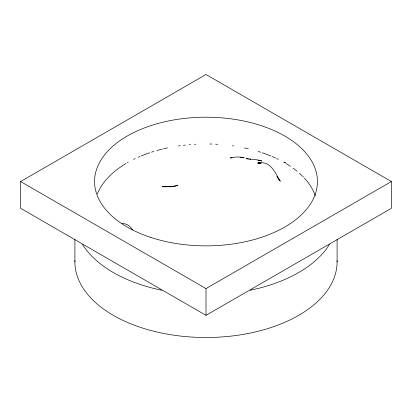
<?xml version="1.0" encoding="UTF-8"?>
<svg xmlns="http://www.w3.org/2000/svg" width="412" height="412" viewBox="0 0 412 412"><rect width="100%" height="100%" fill="white"/><g stroke="black" fill="none" stroke-linecap="round" stroke-linejoin="round"><path stroke-width="0.62" d="M20.6 181.537L206 74.495L391.4 181.537L391.4 208.297L206 315.334L20.6 208.297L20.6 181.537L206 288.575L391.4 181.537M175.749 185.956L177.999 185.302L171.516 186.713L162.22 186.744L171.516 186.713L175.188 186.121L174.333 186.25M232.064 157.853L230.226 157.961C234.464 157.044 238.965 156.442 243.193 157.708L240.381 157.317L244.048 157.688L240.381 157.317M257.994 160.381L259.828 160.381L258.973 160.335L261.79 160.994L258.118 159.964L246.01 158.543L248.457 159.166M122.019 223.608C126.51 223.18 130.274 226.312 132.535 229.901M249.677 159.475L250.805 159.676M260.811 163.384L258.365 162.925L261.182 163.255L257.51 163.116C270.087 160.263 274.722 171.583 279.774 180.703L276.962 176.542L280.629 181.429M285.732 162.786L284.548 162.05M337.098 239.449L337.098 261.816M206 288.575L206 315.334M74.902 239.449L74.902 261.816M97.335 194.052A111.431 64.334 0 0 1 126.046 163.482M127.205 162.802A111.431 64.334 0 0 1 128.235 162.22M133.606 159.387A111.431 64.334 0 0 1 135.291 158.569M138.164 157.255A111.431 64.334 0 0 1 139.92 156.493M141.11 155.993A111.431 64.334 0 0 1 149.659 152.79M151.451 152.198A111.431 64.334 0 0 1 153.82 151.451M156.838 150.56A111.431 64.334 0 0 1 162.41 149.087M163.672 148.784A111.431 64.334 0 0 1 167.483 147.923M178.401 145.966A111.431 64.334 0 0 1 180.276 145.699M183.433 145.292A111.431 64.334 0 0 1 185.343 145.076M189.196 144.694A111.431 64.334 0 0 1 190.488 144.586M194.366 144.313A111.431 64.334 0 0 1 195.664 144.236M209.863 143.999A111.431 64.334 0 0 1 211.799 144.046M215.687 144.205A111.431 64.334 0 0 1 217.634 144.313M232.353 145.786A111.431 64.334 0 0 1 233.599 145.966M244.517 147.923A111.431 64.334 0 0 1 248.328 148.784M258.18 151.451A111.431 64.334 0 0 1 260.549 152.198M262.341 152.79A111.431 64.334 0 0 1 270.89 155.993M272.08 156.493A111.431 64.334 0 0 1 275.566 158.038M276.709 158.569A111.431 64.334 0 0 1 278.394 159.387M283.765 162.22A111.431 64.334 0 0 1 284.795 162.802M285.954 163.482A111.431 64.334 0 0 1 290.445 166.319M293.112 168.178A111.431 64.334 0 0 1 297.134 171.274M299.473 173.272A111.431 64.334 0 0 1 302.089 175.718M302.506 176.13A111.431 64.334 0 0 1 303.453 177.098M304.375 178.077A111.431 64.334 0 0 1 315.34 195.88M337.083 260.59A131.098 75.69 0 0 1 206 337.505A131.098 75.69 0 0 1 74.917 260.59M329.425 244.517A131.098 75.69 0 0 1 250.177 290.259M161.823 290.259A131.098 75.69 0 0 1 82.575 244.517M150.282 237.25A111.431 64.334 0 0 0 317.431 181.537A111.431 64.334 0 0 0 150.282 125.82A111.431 64.334 0 0 0 150.282 237.25"/></g></svg>
